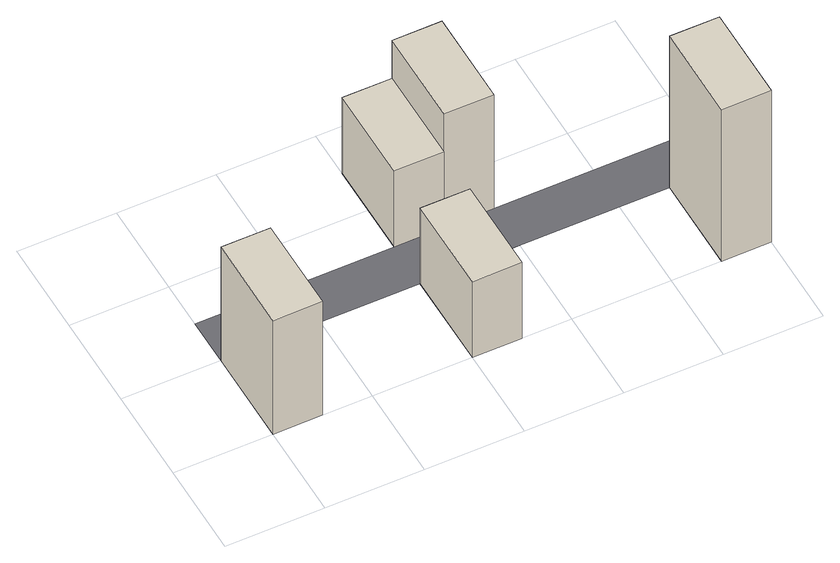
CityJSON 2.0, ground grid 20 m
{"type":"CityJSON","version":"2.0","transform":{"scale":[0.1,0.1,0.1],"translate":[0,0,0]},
"CityObjects":{
"building1":{"type":"Building","attributes":{"name":"Building 1","class":"Commercial"},"geometry":[{"type":"Solid","lod":"2","boundaries":[[[[0,1,2,3]],[[4,5,6,7]],[[0,4,7,3]],[[1,5,4,0]],[[2,6,5,1]],[[3,7,6,2]]]]}]},
"building2":{"type":"Building","attributes":{"name":"Building 3","class":"Commercial"},"geometry":[{"type":"Solid","lod":"2","boundaries":[[[[8,9,10,11]],[[12,13,14,15]],[[8,12,15,11]],[[9,13,12,8]],[[10,14,13,9]],[[11,15,14,10]]]]}]},
"building3":{"type":"Building","attributes":{"name":"Building 5","class":"Commercial"},"geometry":[{"type":"Solid","lod":"2","boundaries":[[[[16,17,18,19]],[[20,21,22,23]],[[16,20,23,19]],[[17,21,20,16]],[[18,22,21,17]],[[19,23,22,18]]]]}]},
"building4":{"type":"Building","attributes":{"name":"Building 4","class":"Residential"},"geometry":[{"type":"Solid","lod":"2","boundaries":[[[[24,25,17,16]],[[26,27,28,29]],[[24,26,29,16]],[[25,27,26,24]],[[17,28,27,25]],[[16,29,28,17]]]]}]},
"building5":{"type":"Building","attributes":{"name":"Building 2","class":"Residential"},"geometry":[{"type":"Solid","lod":"2","boundaries":[[[[30,31,32,33]],[[34,35,36,37]],[[30,34,37,33]],[[31,35,34,30]],[[32,36,35,31]],[[33,37,36,32]]]]}]},
"road1":{"type":"Road","attributes":{"name":"Main Avenue","class":"Primary"},"geometry":[{"type":"MultiSurface","lod":"2","boundaries":[[[31,38,39,2]]]}]},
"transportsquare1":{"type":"TransportSquare","attributes":{"name":"Central Square"},"geometry":[{"type":"MultiSurface","lod":"2","boundaries":[[[40,24,19,10]]]}]}
},
"vertices":[
[100,0,0],[100,200,0],[0,200,0],[0,0,0],[100,0,300],[100,200,300],[0,200,300],[0,0,300],
[500,0,0],[500,200,0],[400,200,0],[400,0,0],[500,0,200],[500,200,200],[400,200,200],[400,0,200],
[500,300,0],[500,500,0],[400,500,0],[400,300,0],[500,300,200],[500,500,200],[400,500,200],[400,300,200],
[600,300,0],[600,500,0],[600,300,300],[600,500,300],[500,500,300],[500,300,300],
[1000,0,0],[1000,200,0],[900,200,0],[900,0,0],[1000,0,400],[1000,200,400],[900,200,400],[900,0,400],
[1000,300,0],[0,300,0],
[600,200,0]
]}
